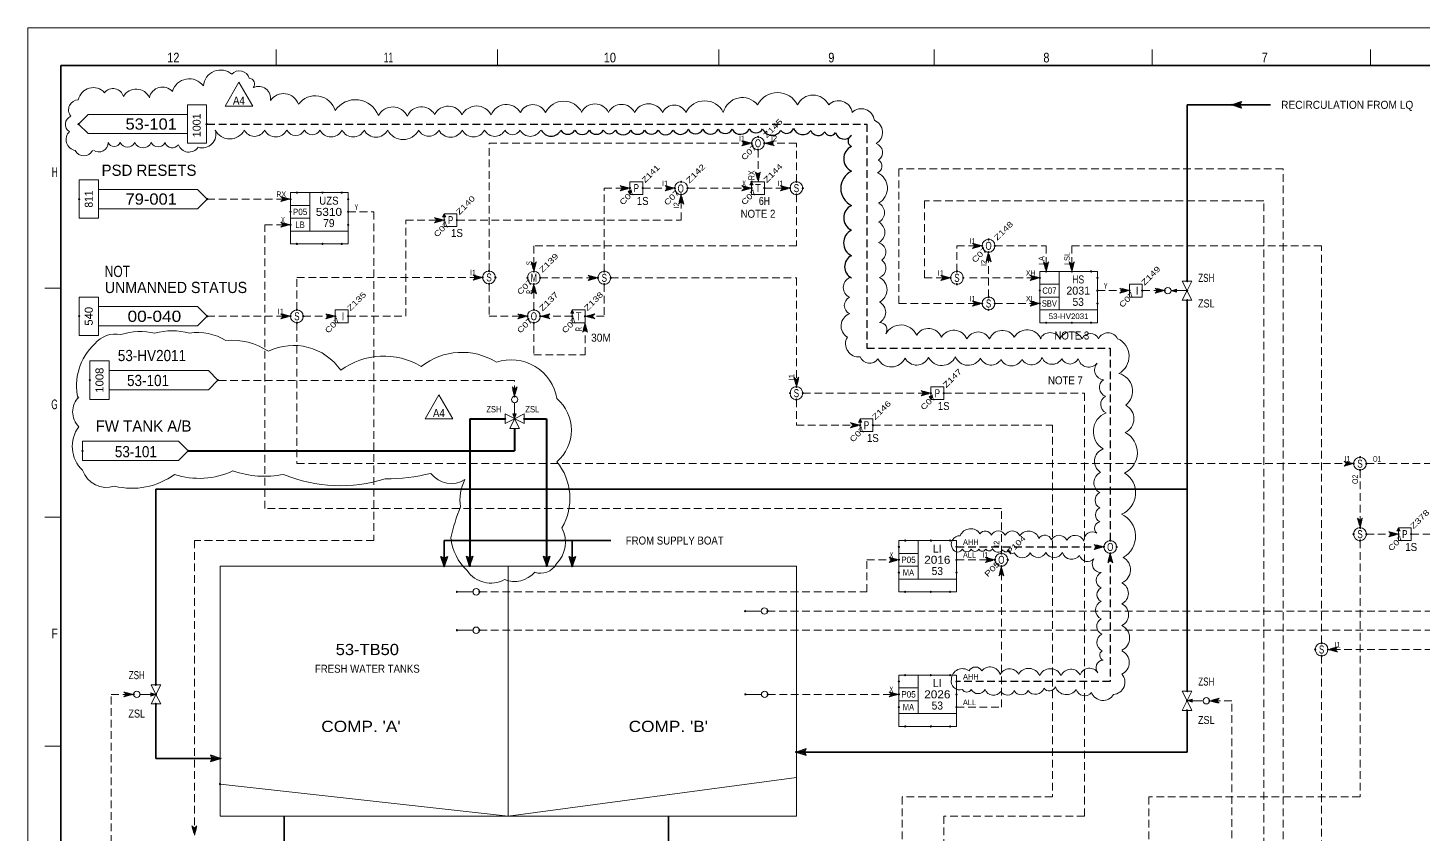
# Model space of a CAD drawing. Header units: millimetres. Extents: x 0 to 841, y 0 to 594.
# Drawn here: x 0 to 435.7, y 342.4 to 594 of the extents above; entities that cross this region are included whole.
import ezdxf
from ezdxf.enums import TextEntityAlignment as Align

# ---------------------------------------------------------------- set-up
doc = ezdxf.new("R2010")
doc.units = ezdxf.units.MM
doc.header["$LTSCALE"] = 0.8
doc.header["$PDMODE"] = 32
doc.header["$PDSIZE"] = 0.4
doc.linetypes.add('MEDIUM_DASHED', pattern=[4.5, 3, -1.5])
for name, color, linetype, lineweight in [('1', 7, 'Continuous', 13), ('12', 7, 'Continuous', 13), ('30', 7, 'Continuous', 25), ('35', 7, 'MEDIUM_DASHED', 25), ('40', 7, 'Continuous', 35), ('43', 7, 'Continuous', 13), ('46', 7, 'MEDIUM_DASHED', 13), ('47', 7, 'Continuous', 13), ('48', 7, 'Continuous', 13), ('49', 7, 'Continuous', 13), ('50', 7, 'Continuous', 13), ('51', 7, 'Continuous', 13), ('8', 7, 'Continuous', 40), ('9', 7, 'Continuous', 13)]:
    doc.layers.add(name, color=color, linetype=linetype, lineweight=lineweight)
doc.layers.add('36', color=7, linetype='Continuous')
doc.layers.add('45', color=7, linetype='Continuous')

msp = doc.modelspace()

# ---------------------------------------------------------------- linework, layer by layer
at = {"layer": '1'}
for p, q in [((77.4913, 587.2614), (77.4913, 582.2276)), ((77.4913, 587.2614), (77.4913, 582.2276)), ((146.6543, 587.2614), (146.6543, 582.2276)), ((146.6543, 587.2614), (146.6543, 582.2276)), ((215.8173, 587.2614), (215.8173, 582.2276)), ((215.8173, 587.2614), (215.8173, 582.2276)), ((282.9756, 587.2614), (282.9756, 582.2276)), ((282.9756, 587.2614), (282.9756, 582.2276)), ((351.1362, 587.2614), (351.1362, 582.2276)), ((351.1362, 587.2614), (351.1362, 582.2276)), ((419.2969, 587.2614), (419.2969, 582.2276)), ((419.2969, 587.2614), (419.2969, 582.2276)), ((10.3331, 512.7606), (5.3213, 512.7606)), ((10.3331, 512.7606), (5.3213, 512.7606)), ((10.3331, 441.2795), (5.3213, 441.2795)), ((10.3331, 441.2795), (5.3213, 441.2795)), ((10.3331, 369.7992), (5.3213, 369.7992)), ((10.3331, 369.7992), (5.3213, 369.7992))]:
    msp.add_line(p, q, dxfattribs=at)
at = {"layer": '1', "lineweight": 35}
for points in [[(829.263, 83.2283), (829.263, 582.2276), (10.3331, 582.2276), (10.3331, 10.3819)], [(829.263, 112.0142), (829.263, 582.2276), (10.3331, 582.2276), (10.3331, 10.3819)]]:
    msp.add_lwpolyline(points, dxfattribs=at)
at = {"layer": '12'}
for p, q in [((240, 426), (60, 426)), ((60, 426), (60, 348)), ((150, 426), (150, 348)), ((240, 348), (240, 426)), ((60, 358), (150, 348)), ((240, 360), (150, 348)), ((60, 348), (146, 348)), ((146, 348), (240, 348))]:
    msp.add_line(p, q, dxfattribs=at)
msp.add_lwpolyline([(0, 594), (841, 594), (841, 0), (0, 0)], close=True, dxfattribs=at)
for p in [(226, 546), (60, 358)]:
    msp.add_point(p, dxfattribs=at)
at = {"layer": '30'}
for p, q in [((377, 570), (376.5, 570)), ((377.5, 570), (378, 570)), ((130, 427.5), (130, 428)), ((130, 427), (130, 426.5)), ((137.9528, 427.5787), (137.9528, 428.0787)), ((137.9528, 427.0787), (137.9528, 426.5787)), ((162.0315, 427.5787), (162.0315, 428.0787)), ((162.0315, 427.0787), (162.0315, 426.5787)), ((170, 427.5), (170, 428)), ((170, 427), (170, 426.5)), ((58.5, 366), (58, 366)), ((59, 366), (59.5, 366)), ((241, 368), (240.5, 368)), ((241.5, 368), (242, 368))]:
    msp.add_line(p, q, dxfattribs=at)
for points in [[(376, 570), (379, 571), (378.5, 570), (379, 569)], [(378.5, 570.5), (377, 570), (378.5, 569.5), (378, 570)], [(130, 426), (129, 429), (130, 428.5), (131, 429)], [(129.5, 428.5), (130, 427), (130.5, 428.5), (130, 428)], [(137.9528, 426.0787), (136.9528, 429.0787), (137.9528, 428.5787), (138.9528, 429.0787)], [(137.4528, 428.5787), (137.9528, 427.0787), (138.4528, 428.5787), (137.9528, 428.0787)], [(162.0315, 426.0787), (161.0315, 429.0787), (162.0315, 428.5787), (163.0315, 429.0787)], [(161.5315, 428.5787), (162.0315, 427.0787), (162.5315, 428.5787), (162.0315, 428.0787)], [(170, 426), (169, 429), (170, 428.5), (171, 429)], [(169.5, 428.5), (170, 427), (170.5, 428.5), (170, 428)], [(60, 366), (57, 367), (57.5, 366), (57, 365)], [(57.5, 366.5), (59, 366), (57.5, 365.5), (58, 366)], [(240, 368), (243, 367), (242.5, 368), (243, 369)], [(242.5, 367.5), (241, 368), (242.5, 368.5), (242, 368)]]:
    msp.add_lwpolyline(points, close=True, dxfattribs=at)
for p in [(376, 570), (378.5, 570), (130, 428.5), (137.9528, 428.5787), (162.0315, 428.5787), (170, 428.5), (130, 426), (137.9528, 426.0787), (162.0315, 426.0787), (170, 426), (57.5, 366), (60, 366), (240, 368), (242.5, 368)]:
    msp.add_point(p, dxfattribs=at)
at = {"layer": '35'}
msp.add_line((290, 432), (336, 432), dxfattribs=at)
for points in [[(56, 564), (262, 564), (262, 494), (338, 494), (338, 434)], [(338, 430), (338, 390), (290, 390)]]:
    msp.add_lwpolyline(points, dxfattribs=at)
at = {"layer": '40'}
for p, q in [((362, 570), (362, 515)), ((362, 570), (376, 570)), ((378.5, 570), (388, 570)), ((362, 509), (362, 387)), ((362, 450), (40, 450)), ((40, 389), (40, 450)), ((130, 434), (130, 428.5)), ((130, 434), (182, 434)), ((170, 434), (170, 428.5)), ((40, 366), (40, 383)), ((362, 381), (362, 368)), ((57.5, 366), (40, 366)), ((60, 366), (58, 366)), ((240, 368), (242, 368)), ((242.5, 368), (362, 368)), ((80, 348), (80, 182.9291)), ((200, 188), (200, 348))]:
    msp.add_line(p, q, dxfattribs=at)
at = {"layer": '43'}
msp.add_lwpolyline([(17.0378, 459), (47.0378, 459), (50.0378, 462), (47.0378, 465), (17.0378, 465)], close=True, dxfattribs=at)
for p in [(17.0378, 462), (50.0378, 462)]:
    msp.add_point(p, dxfattribs=at)
at = {"layer": '46'}
for p, q in [((152, 483.9606), (59.2157, 483.9606)), ((152, 480), (152, 483.9606))]:
    msp.add_line(p, q, dxfattribs=at)
for points in [[(144, 518.1213), (144, 558), (226, 558), (223, 558.8), (223.8, 558), (223, 557.2), (226, 558)], [(240, 546), (240, 558), (230, 558), (233, 557.2), (232.2, 558), (233, 558.8), (230, 558)], [(228, 556), (228, 546), (228.8, 549), (228, 548.2), (227.2, 549), (228, 546)], [(530, 222), (392, 222), (392, 550), (272, 550), (272, 508), (298, 508), (295, 508.8), (295.8, 508), (295, 507.2), (298, 508)], [(180, 518), (180, 544), (188, 544), (185, 544.8), (185.8, 544), (185, 543.2), (188, 544)], [(192, 544), (202, 544), (199, 544.8), (199.8, 544), (199, 543.2), (202, 544)], [(206, 544), (226, 544), (223, 544.8), (223.8, 544), (223, 543.2), (226, 544)], [(230, 544), (238, 544), (235, 544.8), (235.8, 544), (235, 543.2), (238, 544)], [(56, 540.5835), (82, 540.5835), (79, 541.3835), (79.8, 540.5835), (79, 539.7835), (82, 540.5835)], [(134, 534), (204, 534), (204, 542), (203.2, 539), (204, 539.8), (204.8, 539), (204, 542)], [(240, 542), (240, 526), (158, 526), (158, 518), (158.8, 521), (158, 520.2), (157.2, 521), (158, 518)], [(100, 536.5835), (108, 536.5835), (108, 434), (52, 434), (52, 342), (52.8, 345), (52, 344.2), (51.2, 345), (52, 342)], [(598, 184), (386, 184), (386, 540), (280, 540), (280, 516), (288.1213, 516), (285.1213, 516.8), (285.9213, 516), (285.1213, 515.2), (288.1213, 516)], [(304, 430), (304, 444), (74, 444), (74, 532.5835), (82, 532.5835), (79, 533.3835), (79.8, 532.5835), (79, 531.7835), (82, 532.5835)], [(100, 504), (118, 504), (118, 534), (130, 534), (127, 534.8), (127.8, 534), (127, 533.2), (130, 534)], [(290.1213, 518), (290.1213, 526), (298, 526), (295, 526.8), (295.8, 526), (295, 525.2), (298, 526)], [(300, 510), (300, 524), (299.2, 521), (300, 521.8), (300.8, 521), (300, 524)], [(302, 526), (318, 526), (318, 518), (318.8, 521), (318, 520.2), (317.2, 521), (318, 518)], [(404, 402), (404, 526), (326, 526), (326, 518), (326.8, 521), (326, 520.2), (325.2, 521), (326, 518)], [(84, 506), (84, 516.1213), (142, 516.1213), (139, 516.9213), (139.8, 516.1213), (139, 515.3213), (142, 516.1213)], [(160, 516), (178, 516), (175, 516.8), (175.8, 516), (175, 515.2), (178, 516)], [(182, 516), (240, 516), (240, 482), (240.8, 485), (240, 484.2), (239.2, 485), (240, 482)], [(294, 516), (316, 516), (313, 516.8), (313.8, 516), (313, 515.2), (316, 516)], [(144, 514.1213), (144, 504), (156, 504), (153, 504.8), (153.8, 504), (153, 503.2), (156, 504)], [(158, 506), (158, 514), (157.2, 511), (158, 511.8), (158.8, 511), (158, 514)], [(180, 514), (180, 504), (174, 504), (177, 503.2), (176.2, 504), (177, 504.8), (174, 504)], [(334, 512), (344, 512), (341, 512.8), (341.8, 512), (341, 511.2), (344, 512)], [(348, 512), (355, 512), (352, 512.8), (352.8, 512), (352, 511.2), (355, 512)], [(302, 508), (316, 508), (313, 508.8), (313.8, 508), (313, 507.2), (316, 508)], [(56, 504), (82, 504), (79, 504.8), (79.8, 504), (79, 503.2), (82, 504)], [(84, 502), (84, 458), (414, 458), (411, 458.8), (411.8, 458), (411, 457.2), (414, 458)], [(86, 504), (96, 504), (93, 504.8), (93.8, 504), (93, 503.2), (96, 504)], [(158, 502), (158, 492), (174, 492), (174, 502), (173.2, 499), (174, 499.8), (174.8, 499), (174, 502)], [(170, 504), (160, 504), (163, 503.2), (162.2, 504), (163, 504.8), (160, 504)], [(242, 480), (282, 480), (279, 480.8), (279.8, 480), (279, 479.2), (282, 480)], [(286, 480), (330, 480), (330, 348), (286, 348), (286, 314), (286.8, 317), (286, 316.2), (285.2, 317), (286, 314)], [(240, 478), (240, 470), (259.8787, 470), (256.8787, 470.8), (257.6787, 470), (256.8787, 469.2), (259.8787, 470)], [(231, 412), (440, 412), (440, 474), (439.2, 471), (440, 471.8), (440.8, 471), (440, 474)], [(263.8787, 470), (320, 470), (320, 354), (273, 354), (273, 326), (273.8, 329), (273, 328.2), (272.2, 329), (273, 326)], [(418, 458), (468, 458), (465, 458.8), (465.8, 458), (465, 457.2), (468, 458)], [(416, 456), (416, 438), (416.8, 441), (416, 440.2), (415.2, 441), (416, 438)], [(418, 436), (428, 436), (425, 436.8), (425.8, 436), (425, 435.2), (428, 436)], [(432, 436), (483.8787, 436), (483.8787, 402), (484.6787, 405), (483.8787, 404.2), (483.0787, 405), (483.8787, 402)], [(416, 434), (416, 354), (350, 354), (350, 326), (350.8, 329), (350, 328.2), (349.2, 329), (350, 326)], [(141, 418), (262, 418), (262, 428), (272, 428), (269, 428.8), (269.8, 428), (269, 427.2), (272, 428)], [(290, 428), (302, 428), (299, 428.8), (299.8, 428), (299, 427.2), (302, 428)], [(290, 382), (304, 382), (304, 426), (303.2, 423), (304, 423.8), (304.8, 423), (304, 426)], [(141, 406), (460, 406), (460, 412), (459.2, 409), (460, 409.8), (460.8, 409), (460, 412)], [(404, 398), (404, 300), (286, 300), (286, 310), (285.2, 307), (286, 307.8), (286.8, 307), (286, 310)], [(481.8787, 400), (406, 400), (409, 399.2), (408.2, 400), (409, 400.8), (406, 400)], [(179.9811, 105.9819), (187.9811, 105.9858), (188, 120.0787), (26, 120.0787), (26, 386), (33, 386), (30, 386.8), (30.8, 386), (30, 385.2), (33, 386)], [(231.0654, 386), (272, 386), (269, 386.8), (269.8, 386), (269, 385.2), (272, 386)], [(356, 78.2677), (376, 78.2677), (376, 384), (369, 384), (372, 383.2), (371.2, 384), (372, 384.8), (369, 384)]]:
    msp.add_lwpolyline(points, dxfattribs=at)
for points in [[(225.6, 558), (223.4, 558.6), (224, 558), (223.4, 557.4)], [(225.2, 558), (223.8, 558.4), (224.2, 558), (223.8, 557.6)], [(224.8, 558), (224.2, 558.2), (224.4, 558), (224.2, 557.8)], [(230.4, 558), (232.6, 557.4), (232, 558), (232.6, 558.6)], [(230.8, 558), (232.2, 557.6), (231.8, 558), (232.2, 558.4)], [(231.2, 558), (231.8, 557.8), (231.6, 558), (231.8, 558.2)], [(228, 546.4), (228.6, 548.6), (228, 548), (227.4, 548.6)], [(228, 546.8), (228.4, 548.2), (228, 547.8), (227.6, 548.2)], [(228, 547.2), (228.2, 547.8), (228, 547.6), (227.8, 547.8)], [(81.6, 540.5835), (79.4, 541.1835), (80, 540.5835), (79.4, 539.9835)], [(81.2, 540.5835), (79.8, 540.9835), (80.2, 540.5835), (79.8, 540.1835)], [(80.8, 540.5835), (80.2, 540.7835), (80.4, 540.5835), (80.2, 540.3835)], [(187.6, 544), (185.4, 544.6), (186, 544), (185.4, 543.4)], [(187.2, 544), (185.8, 544.4), (186.2, 544), (185.8, 543.6)], [(186.8, 544), (186.2, 544.2), (186.4, 544), (186.2, 543.8)], [(201.6, 544), (199.4, 544.6), (200, 544), (199.4, 543.4)], [(201.2, 544), (199.8, 544.4), (200.2, 544), (199.8, 543.6)], [(200.8, 544), (200.2, 544.2), (200.4, 544), (200.2, 543.8)], [(204, 541.6), (203.4, 539.4), (204, 540), (204.6, 539.4)], [(204, 541.2), (203.6, 539.8), (204, 540.2), (204.4, 539.8)], [(204, 540.8), (203.8, 540.2), (204, 540.4), (204.2, 540.2)], [(225.6, 544), (223.4, 544.6), (224, 544), (223.4, 543.4)], [(225.2, 544), (223.8, 544.4), (224.2, 544), (223.8, 543.6)], [(224.8, 544), (224.2, 544.2), (224.4, 544), (224.2, 543.8)], [(237.6, 544), (235.4, 544.6), (236, 544), (235.4, 543.4)], [(237.2, 544), (235.8, 544.4), (236.2, 544), (235.8, 543.6)], [(236.8, 544), (236.2, 544.2), (236.4, 544), (236.2, 543.8)], [(81.6, 532.5835), (79.4, 533.1835), (80, 532.5835), (79.4, 531.9835)], [(81.2, 532.5835), (79.8, 532.9835), (80.2, 532.5835), (79.8, 532.1835)], [(80.8, 532.5835), (80.2, 532.7835), (80.4, 532.5835), (80.2, 532.3835)], [(129.6, 534), (127.4, 534.6), (128, 534), (127.4, 533.4)], [(129.2, 534), (127.8, 534.4), (128.2, 534), (127.8, 533.6)], [(128.8, 534), (128.2, 534.2), (128.4, 534), (128.2, 533.8)], [(297.6, 526), (295.4, 526.6), (296, 526), (295.4, 525.4)], [(297.2, 526), (295.8, 526.4), (296.2, 526), (295.8, 525.6)], [(296.8, 526), (296.2, 526.2), (296.4, 526), (296.2, 525.8)], [(300, 523.6), (299.4, 521.4), (300, 522), (300.6, 521.4)], [(300, 523.2), (299.6, 521.8), (300, 522.2), (300.4, 521.8)], [(158, 518.4), (158.6, 520.6), (158, 520), (157.4, 520.6)], [(158, 518.8), (158.4, 520.2), (158, 519.8), (157.6, 520.2)], [(158, 519.2), (158.2, 519.8), (158, 519.6), (157.8, 519.8)], [(300, 522.8), (299.8, 522.2), (300, 522.4), (300.2, 522.2)], [(318, 518.4), (318.6, 520.6), (318, 520), (317.4, 520.6)], [(318, 518.8), (318.4, 520.2), (318, 519.8), (317.6, 520.2)], [(318, 519.2), (318.2, 519.8), (318, 519.6), (317.8, 519.8)], [(326, 518.4), (326.6, 520.6), (326, 520), (325.4, 520.6)], [(326, 518.8), (326.4, 520.2), (326, 519.8), (325.6, 520.2)], [(326, 519.2), (326.2, 519.8), (326, 519.6), (325.8, 519.8)], [(141.6, 516.1213), (139.4, 516.7213), (140, 516.1213), (139.4, 515.5213)], [(141.2, 516.1213), (139.8, 516.5213), (140.2, 516.1213), (139.8, 515.7213)], [(140.8, 516.1213), (140.2, 516.3213), (140.4, 516.1213), (140.2, 515.9213)], [(177.6, 516), (175.4, 516.6), (176, 516), (175.4, 515.4)], [(177.2, 516), (175.8, 516.4), (176.2, 516), (175.8, 515.6)], [(176.8, 516), (176.2, 516.2), (176.4, 516), (176.2, 515.8)], [(287.7213, 516), (285.5213, 516.6), (286.1213, 516), (285.5213, 515.4)], [(287.3213, 516), (285.9213, 516.4), (286.3213, 516), (285.9213, 515.6)], [(286.9213, 516), (286.3213, 516.2), (286.5213, 516), (286.3213, 515.8)], [(315.6, 516), (313.4, 516.6), (314, 516), (313.4, 515.4)], [(315.2, 516), (313.8, 516.4), (314.2, 516), (313.8, 515.6)], [(314.8, 516), (314.2, 516.2), (314.4, 516), (314.2, 515.8)], [(158, 513.6), (157.4, 511.4), (158, 512), (158.6, 511.4)], [(158, 513.2), (157.6, 511.8), (158, 512.2), (158.4, 511.8)], [(158, 512.8), (157.8, 512.2), (158, 512.4), (158.2, 512.2)], [(343.6, 512), (341.4, 512.6), (342, 512), (341.4, 511.4)], [(343.2, 512), (341.8, 512.4), (342.2, 512), (341.8, 511.6)], [(342.8, 512), (342.2, 512.2), (342.4, 512), (342.2, 511.8)], [(354.6, 512), (352.4, 512.6), (353, 512), (352.4, 511.4)], [(354.2, 512), (352.8, 512.4), (353.2, 512), (352.8, 511.6)], [(353.8, 512), (353.2, 512.2), (353.4, 512), (353.2, 511.8)], [(297.6, 508), (295.4, 508.6), (296, 508), (295.4, 507.4)], [(297.2, 508), (295.8, 508.4), (296.2, 508), (295.8, 507.6)], [(296.8, 508), (296.2, 508.2), (296.4, 508), (296.2, 507.8)], [(315.6, 508), (313.4, 508.6), (314, 508), (313.4, 507.4)], [(315.2, 508), (313.8, 508.4), (314.2, 508), (313.8, 507.6)], [(314.8, 508), (314.2, 508.2), (314.4, 508), (314.2, 507.8)], [(81.6, 504), (79.4, 504.6), (80, 504), (79.4, 503.4)], [(81.2, 504), (79.8, 504.4), (80.2, 504), (79.8, 503.6)], [(80.8, 504), (80.2, 504.2), (80.4, 504), (80.2, 503.8)], [(95.6, 504), (93.4, 504.6), (94, 504), (93.4, 503.4)], [(95.2, 504), (93.8, 504.4), (94.2, 504), (93.8, 503.6)], [(94.8, 504), (94.2, 504.2), (94.4, 504), (94.2, 503.8)], [(155.6, 504), (153.4, 504.6), (154, 504), (153.4, 503.4)], [(155.2, 504), (153.8, 504.4), (154.2, 504), (153.8, 503.6)], [(154.8, 504), (154.2, 504.2), (154.4, 504), (154.2, 503.8)], [(160.4, 504), (162.6, 503.4), (162, 504), (162.6, 504.6)], [(160.8, 504), (162.2, 503.6), (161.8, 504), (162.2, 504.4)], [(161.2, 504), (161.8, 503.8), (161.6, 504), (161.8, 504.2)], [(174, 501.6), (173.4, 499.4), (174, 500), (174.6, 499.4)], [(174, 501.2), (173.6, 499.8), (174, 500.2), (174.4, 499.8)], [(174.4, 504), (176.6, 503.4), (176, 504), (176.6, 504.6)], [(174.8, 504), (176.2, 503.6), (175.8, 504), (176.2, 504.4)], [(175.2, 504), (175.8, 503.8), (175.6, 504), (175.8, 504.2)], [(174, 500.8), (173.8, 500.2), (174, 500.4), (174.2, 500.2)], [(240, 482.4), (240.6, 484.6), (240, 484), (239.4, 484.6)], [(240, 482.8), (240.4, 484.2), (240, 483.8), (239.6, 484.2)], [(240, 483.2), (240.2, 483.8), (240, 483.6), (239.8, 483.8)], [(152, 479), (151.2, 482), (152, 481.2), (152.8, 482)], [(152, 479.4), (151.4, 481.6), (152, 481), (152.6, 481.6)], [(152, 479.8), (151.6, 481.2), (152, 480.8), (152.4, 481.2)], [(152, 480.2), (151.8, 480.8), (152, 480.6), (152.2, 480.8)], [(281.6, 480), (279.4, 480.6), (280, 480), (279.4, 479.4)], [(281.2, 480), (279.8, 480.4), (280.2, 480), (279.8, 479.6)], [(280.8, 480), (280.2, 480.2), (280.4, 480), (280.2, 479.8)], [(259.4787, 470), (257.2787, 470.6), (257.8787, 470), (257.2787, 469.4)], [(259.0787, 470), (257.6787, 470.4), (258.0787, 470), (257.6787, 469.6)], [(258.6787, 470), (258.0787, 470.2), (258.2787, 470), (258.0787, 469.8)], [(413.6, 458), (411.4, 458.6), (412, 458), (411.4, 457.4)], [(413.2, 458), (411.8, 458.4), (412.2, 458), (411.8, 457.6)], [(412.8, 458), (412.2, 458.2), (412.4, 458), (412.2, 457.8)], [(416, 438.4), (416.6, 440.6), (416, 440), (415.4, 440.6)], [(416, 438.8), (416.4, 440.2), (416, 439.8), (415.6, 440.2)], [(416, 439.2), (416.2, 439.8), (416, 439.6), (415.8, 439.8)], [(427.6, 436), (425.4, 436.6), (426, 436), (425.4, 435.4)], [(427.2, 436), (425.8, 436.4), (426.2, 436), (425.8, 435.6)], [(426.8, 436), (426.2, 436.2), (426.4, 436), (426.2, 435.8)], [(336, 432), (333, 432.8), (333.8, 432), (333, 431.2)], [(335.6, 432), (333.4, 432.6), (334, 432), (333.4, 431.4)], [(335.2, 432), (333.8, 432.4), (334.2, 432), (333.8, 431.6)], [(334.8, 432), (334.2, 432.2), (334.4, 432), (334.2, 431.8)], [(271.6, 428), (269.4, 428.6), (270, 428), (269.4, 427.4)], [(271.2, 428), (269.8, 428.4), (270.2, 428), (269.8, 427.6)], [(270.8, 428), (270.2, 428.2), (270.4, 428), (270.2, 427.8)], [(301.6, 428), (299.4, 428.6), (300, 428), (299.4, 427.4)], [(301.2, 428), (299.8, 428.4), (300.2, 428), (299.8, 427.6)], [(300.8, 428), (300.2, 428.2), (300.4, 428), (300.2, 427.8)], [(338, 430), (337.2, 427), (338, 427.8), (338.8, 427)], [(338, 429.6), (337.4, 427.4), (338, 428), (338.6, 427.4)], [(338, 429.2), (337.6, 427.8), (338, 428.2), (338.4, 427.8)], [(338, 428.8), (337.8, 428.2), (338, 428.4), (338.2, 428.2)], [(304, 425.6), (303.4, 423.4), (304, 424), (304.6, 423.4)], [(304, 425.2), (303.6, 423.8), (304, 424.2), (304.4, 423.8)], [(304, 424.8), (303.8, 424.2), (304, 424.4), (304.2, 424.2)], [(406.4, 400), (408.6, 399.4), (408, 400), (408.6, 400.6)], [(406.8, 400), (408.2, 399.6), (407.8, 400), (408.2, 400.4)], [(407.2, 400), (407.8, 399.8), (407.6, 400), (407.8, 400.2)], [(32.6, 386), (30.4, 386.6), (31, 386), (30.4, 385.4)], [(32.2, 386), (30.8, 386.4), (31.2, 386), (30.8, 385.6)], [(31.8, 386), (31.2, 386.2), (31.4, 386), (31.2, 385.8)], [(271.6, 386), (269.4, 386.6), (270, 386), (269.4, 385.4)], [(271.2, 386), (269.8, 386.4), (270.2, 386), (269.8, 385.6)], [(270.8, 386), (270.2, 386.2), (270.4, 386), (270.2, 385.8)], [(369.4, 384), (371.6, 383.4), (371, 384), (371.6, 384.6)], [(369.8, 384), (371.2, 383.6), (370.8, 384), (371.2, 384.4)], [(370.2, 384), (370.8, 383.8), (370.6, 384), (370.8, 384.2)], [(52, 342.4), (52.6, 344.6), (52, 344), (51.4, 344.6)], [(52, 342.8), (52.4, 344.2), (52, 343.8), (51.6, 344.2)], [(52, 343.2), (52.2, 343.8), (52, 343.6), (51.8, 343.8)]]:
    msp.add_lwpolyline(points, close=True, dxfattribs=at)
at = {"layer": '47'}
for p, q in [((362, 512), (357, 512)), ((152, 472), (152, 477)), ((134, 418), (139, 418)), ((224, 412), (229, 412)), ((134, 406), (139, 406)), ((40, 386), (35, 386)), ((224.0654, 386), (229.0654, 386)), ((362, 384), (367, 384))]:
    msp.add_line(p, q, dxfattribs=at)
for points in [[(362, 512), (360.5, 509), (363.5, 509), (360.5, 515), (363.5, 515)], [(152, 472), (155, 473.5), (155, 470.5), (149, 473.5), (149, 470.5)], [(152, 472), (155, 473.5), (155, 470.5), (149, 473.5), (149, 470.5)], [(152, 472), (153.5, 469), (150.5, 469)], [(40, 386), (38.5, 389), (41.5, 389), (38.5, 383), (41.5, 383)], [(362, 384), (363.5, 381), (360.5, 381), (363.5, 387), (360.5, 387)]]:
    msp.add_lwpolyline(points, close=True, dxfattribs=at)
for centre in [(356, 512), (151.9996, 478.0003), (140, 418), (230, 412), (140, 406), (34, 386), (230.0654, 386), (368, 384)]:
    msp.add_circle(centre, 1, dxfattribs=at)
for p in [(362, 515), (355, 512), (362, 512), (362, 509), (152, 479), (149, 472), (152, 472), (155, 472), (134, 418), (141, 418), (224, 412), (231, 412), (134, 406), (141, 406), (40, 389), (33, 386), (40, 386), (224.0654, 386), (231.0654, 386), (362, 387), (362, 384), (369, 384), (40, 383), (362, 381)]:
    msp.add_point(p, dxfattribs=at)
at = {"layer": '48'}
for p, q in [((88, 542.5835), (88, 530.5835)), ((82, 538.5835), (88, 538.5835)), ((82, 534.5835), (88, 534.5835)), ((322, 518), (322, 506)), ((316, 514), (322, 514)), ((316, 510), (322, 510)), ((278, 434), (278, 422)), ((272, 430), (278, 430)), ((272, 426), (278, 426)), ((272, 388), (278, 388)), ((278, 392), (278, 380)), ((272, 384), (278, 384))]:
    msp.add_line(p, q, dxfattribs=at)
for points in [[(188, 542), (192, 542), (192, 546), (188, 546)], [(226, 546), (225.5, 545), (226.5, 545)], [(226, 542), (230, 542), (230, 546), (226, 546)], [(82, 542.5835), (100, 542.5835), (100, 530.5835), (82, 530.5835)], [(188, 542), (187.5, 543), (188.5, 543)], [(130, 536), (129.5, 535), (130.5, 535)], [(130, 532), (134, 532), (134, 536), (130, 536)], [(316, 518), (334, 518), (334, 506), (316, 506)], [(344, 510), (348, 510), (348, 514), (344, 514)], [(96, 502), (100, 502), (100, 506), (96, 506)], [(170, 506), (169.5, 505), (170.5, 505)], [(170, 502), (174, 502), (174, 506), (170, 506)], [(282, 478), (286, 478), (286, 482), (282, 482)], [(282, 478), (281.5, 479), (282.5, 479)], [(259.8787, 472), (259.3787, 471), (260.3787, 471)], [(259.8787, 468), (263.8787, 468), (263.8787, 472), (259.8787, 472)], [(428, 438), (427.5, 437), (428.5, 437)], [(428, 434), (432, 434), (432, 438), (428, 438)], [(272, 434), (290, 434), (290, 422), (272, 422)], [(272, 392), (290, 392), (290, 380), (272, 380)]]:
    msp.add_lwpolyline(points, close=True, dxfattribs=at)
for points in [[(225.6378, 545.1024), (226.0315, 545.7323), (226.3465, 545.1024), (225.7953, 545.1024), (226.0315, 545.4961), (226.189, 545.1811), (225.9528, 545.1811)], [(187.6378, 542.8976), (187.9528, 542.2677), (188.3465, 542.8976), (187.7953, 542.8189), (187.9528, 542.5039), (188.1102, 542.7402), (187.9528, 542.7402)], [(129.6378, 535.1024), (130.0315, 535.7323), (130.3465, 535.1024), (129.7953, 535.1024), (130.0315, 535.4961), (130.189, 535.1811), (129.9528, 535.1811)], [(82, 530.5835), (82, 526.5835), (100, 526.5835), (100, 530.5835)], [(169.6378, 505.1024), (170.0315, 505.7323), (170.3465, 505.1024), (169.7953, 505.1024), (170.0315, 505.4961), (170.189, 505.1811), (169.9528, 505.1811)], [(316, 506), (316, 502), (334, 502), (334, 506)], [(281.6378, 478.8976), (281.9528, 478.2677), (282.3465, 478.8976), (281.7953, 478.8189), (281.9528, 478.5039), (282.1102, 478.7402), (281.9528, 478.7402)], [(259.5165, 471.1024), (259.9102, 471.7323), (260.2252, 471.1024), (259.674, 471.1024), (259.9102, 471.4961), (260.0677, 471.1811), (259.8315, 471.1811)], [(427.6378, 437.1024), (428.0315, 437.7323), (428.3465, 437.1024), (427.7953, 437.1024), (428.0315, 437.4961), (428.189, 437.1811), (427.9528, 437.1811)], [(272, 422), (272, 418), (290, 418), (290, 422)], [(272, 380), (272, 376), (290, 376), (290, 380)]]:
    msp.add_lwpolyline(points, dxfattribs=at)
for centre in [(228, 558), (204, 544), (240, 544), (300, 526), (144, 516.1213), (158, 516), (180, 516), (290.1213, 516), (300, 508), (84, 504), (158, 504), (240, 480), (416, 458), (416, 436), (338, 432), (304, 428), (404, 400)]:
    msp.add_circle(centre, 2, dxfattribs=at)
for p in [(226, 558), (228, 560), (230, 558), (228, 556), (204, 546), (240, 546), (82, 540.5835), (84, 542.5835), (92, 542.5835), (98, 542.5835), (100, 540.5835), (188, 544), (192, 544), (202, 544), (204, 542), (206, 544), (226, 544), (230, 544), (238, 544), (240, 542), (242, 544), (82, 536.5835), (100, 536.5835), (82, 532.5835), (100, 532.5835), (130, 534), (134, 534), (300, 528), (84, 526.5835), (92, 526.5835), (98, 526.5835), (298, 526), (300, 524), (302, 526), (142, 516.1213), (144, 518.1213), (144, 514.1213), (146, 516.1213), (156, 516), (158, 518), (158, 514), (160, 516), (178, 516), (180, 518), (180, 514), (182, 516), (288.1213, 516), (290.1213, 518), (290.1213, 514), (292.1213, 516), (316, 516), (318, 518), (326, 518), (332, 518), (334, 516), (300, 510), (316, 512), (334, 512), (344, 512), (348, 512), (84, 506), (158, 506), (298, 508), (300, 506), (302, 508), (316, 508), (334, 508), (82, 504), (84, 502), (86, 504), (96, 504), (100, 504), (156, 504), (158, 502), (160, 504), (170, 504), (174, 504), (318, 502), (326, 502), (332, 502), (238, 480), (240, 482), (242, 480), (282, 480), (286, 480), (240, 478), (259.8787, 470), (263.8787, 470), (414, 458), (416, 460), (418, 458), (416, 456), (414, 436), (416, 438), (418, 436), (428, 436), (432, 436), (272, 432), (274, 434), (282, 434), (288, 434), (290, 432), (336, 432), (338, 434), (340, 432), (416, 434), (272, 428), (290, 428), (302, 428), (304, 430), (306, 428), (338, 430), (272, 424), (290, 424), (304, 426), (274, 418), (282, 418), (288, 418), (404, 402), (402, 400), (404, 398), (406, 400), (274, 392), (282, 392), (288, 392), (272, 390), (290, 390), (272, 386), (290, 386), (272, 382), (290, 382), (274, 376), (282, 376), (288, 376)]:
    msp.add_point(p, dxfattribs=at)
at = {"layer": '49'}
for p, q in [((18.811, 567), (49.811, 567)), ((49.811, 558), (49.811, 570)), ((49.811, 570), (55.811, 570)), ((18.811, 561), (49.811, 561)), ((22, 546.5835), (16, 546.5835)), ((22, 534.5835), (22, 546.5835)), ((53, 543.5835), (22, 543.5835)), ((53, 537.5835), (22, 537.5835)), ((22, 510), (16, 510)), ((22, 498), (22, 510)), ((53, 507), (22, 507)), ((53, 501), (22, 501)), ((25.3496, 490.0638), (19.3496, 490.0638)), ((25.3496, 478.0638), (25.3496, 490.0638)), ((56.3496, 487.0638), (25.3496, 487.0638)), ((56.3496, 481.0638), (25.3496, 481.0638))]:
    msp.add_line(p, q, dxfattribs=at)
for points in [[(18.811, 567), (15.811, 564), (18.811, 561)], [(55.811, 570), (55.811, 558), (49.811, 558)], [(16, 546.5835), (16, 534.5835), (22, 534.5835)], [(53, 543.5835), (56, 540.5835), (53, 537.5835)], [(16, 510), (16, 498), (22, 498)], [(53, 507), (56, 504), (53, 501)], [(19.3496, 490.0638), (19.3496, 478.0638), (25.3496, 478.0638)], [(56.3496, 487.0638), (59.3496, 484.0638), (56.3496, 481.0638)]]:
    msp.add_lwpolyline(points, dxfattribs=at)
for p in [(15.811, 564), (55.811, 564), (16, 540.5835), (56, 540.5835), (16, 504), (56, 504), (19.3496, 484.0638), (59.3496, 484.0638)]:
    msp.add_point(p, dxfattribs=at)
at = {"layer": '50'}
for points in [[(65.8906, 577.0268), (61.5606, 569.5268), (70.2205, 569.5268)], [(357.1772, 511.9921), (358.6772, 512.4921), (358.6772, 511.4921)], [(128.3465, 479.4929), (124.0165, 471.9929), (132.6764, 471.9929)], [(151.9606, 472.0787), (151.4606, 473.5787), (152.4606, 473.5787)], [(39.9213, 385.9606), (38.4213, 385.4606), (38.4213, 386.4606)], [(362.0787, 384.0394), (363.5787, 384.5394), (363.5787, 383.5394)]]:
    msp.add_lwpolyline(points, close=True, dxfattribs=at)
for points in [[(357.4173, 512.0315), (358.5984, 511.6378), (358.5984, 512.3465), (357.5748, 512.0315), (358.5197, 511.7165), (358.5197, 512.189), (357.811, 512.0315), (358.4409, 511.874), (358.4409, 512.0315), (358.0472, 512.0315)], [(152, 472.315), (151.6063, 473.4961), (152.315, 473.4961), (152, 472.5512), (151.7638, 473.4173), (152.1575, 473.4173), (152, 472.7874), (151.8425, 473.3386), (152, 473.3386), (152, 473.0236)], [(39.685, 386), (38.5039, 385.6063), (38.5039, 386.315), (39.4488, 386), (38.5827, 385.7638), (38.5827, 386.1575), (39.2126, 386), (38.6614, 385.8425), (38.6614, 386), (38.9764, 386)], [(362.315, 384), (363.4961, 384.3937), (363.4961, 383.685), (362.5512, 384), (363.4173, 384.2362), (363.4173, 383.8425), (362.7874, 384), (363.3386, 384.1575), (363.3386, 384), (363.0236, 384)]]:
    msp.add_lwpolyline(points, dxfattribs=at)
at = {"layer": '51'}
for centre, radius, start, end in [((60.1598, 575.4863), 5.3731, 48.7748, 175.52568), ((66.0622, 577.5556), 3.0765, 13.38404, 140.13492), ((20.3951, 570.6246), 4.7432, 41.69305, 168.44393), ((42.0288, 571.393), 4.1561, 41.98618, 168.73706), ((50.3948, 572.6118), 5.5029, 36.76535, 163.51624), ((68.9942, 576.4755), 1.7932, 321.30142, 88.05231), ((72.0643, 572.0044), 3.7434, 349.75466, 116.50554), ((15.8498, 568.4237), 3.1528, 91.84942, 218.6003), ((26.5937, 571.7088), 3.3684, 15.31462, 142.06551), ((33.799, 570.3687), 4.5415, 23.84539, 150.59627), ((79.8221, 568.5573), 4.9329, 18.92851, 145.67939), ((89.7428, 566.2917), 6.5234, 16.90787, 143.65876), ((102.3218, 564.0267), 7.5822, 19.95361, 146.70449), ((167.3228, 564.7958), 6.3418, 26.62456, 153.37544), ((211.3386, 564.7168), 6.5179, 26.62456, 153.37544), ((223.1118, 566.1348), 6.1334, 39.06412, 165.815), ((234.0945, 566.8817), 6.9583, 26.62456, 153.37544), ((245.1969, 567.5527), 5.461, 26.62456, 153.37544), ((253.1481, 566.9834), 4.3035, 8.74586, 135.49674), ((14.3929, 563.9564), 2.6955, 111.93866, 238.68954), ((113.9369, 564.2658), 5.0654, 25.62821, 152.37909), ((122.8941, 564.6008), 4.7663, 30.33299, 157.08387), ((131.2597, 564.7779), 4.8012, 25.57338, 152.32426), ((140.1181, 564.5807), 5.0646, 26.62456, 153.37544), ((149.41, 564.9547), 5.1276, 31.55167, 158.30255), ((157.7165, 565.6642), 4.404, 26.62456, 153.37544), ((177.0866, 565.5063), 4.7563, 26.62456, 153.37544), ((185.3937, 565.605), 4.5361, 26.62456, 153.37544), ((193.8189, 565.4471), 4.8884, 26.62456, 153.37544), ((201.8504, 565.8023), 4.0957, 26.62456, 153.37544), ((260.2543, 564.6805), 4.109, 7.21859, 133.96947), ((54.4847, 560.7909), 4.2352, 251.62456, 18.37544), ((63.0315, 564.3956), 5.0646, 206.62456, 333.37544), ((70.748, 563.7246), 3.5672, 206.62456, 333.37544), ((77.4016, 563.8628), 3.8755, 206.62456, 333.37544), ((83.622, 563.5075), 3.0828, 206.62456, 333.37544), ((88.7795, 563.3299), 2.6864, 206.62456, 333.37544), ((94.6457, 563.8628), 3.8755, 206.62456, 333.37544), ((101.5748, 563.8628), 3.8755, 206.62456, 333.37544), ((108.7008, 563.9614), 4.0957, 206.62456, 333.37544), ((117.2047, 564.5535), 5.4169, 206.62456, 333.37544), ((125.1969, 563.7049), 3.5232, 206.62456, 333.37544), ((132.0079, 563.9614), 4.0957, 206.62456, 333.37544), ((139.1339, 563.8628), 3.8755, 206.62456, 333.37544), ((145.7874, 563.7246), 3.5672, 206.62456, 333.37544), ((151.3386, 563.3102), 2.6424, 206.62456, 333.37544), ((156.8898, 563.7246), 3.5672, 206.62456, 333.37544), ((262.7708, 561.3973), 4.1073, 300.92903, 67.67991), ((15.3779, 559.1547), 3.4548, 133.67359, 260.42447), ((22.1638, 558.1526), 2.8758, 233.97443, 0.72532), ((26.9291, 559.1363), 2.1139, 206.62456, 333.37544), ((31.1024, 559.3337), 2.5543, 206.62456, 333.37544), ((35.9449, 559.4718), 2.8626, 206.62456, 333.37544), ((40.6693, 559.2745), 2.4222, 206.62456, 333.37544), ((45.0791, 558.92), 2.3606, 198.04094, 324.79182), ((263.9927, 555.1176), 2.8963, 305.37072, 72.1216), ((17.4803, 557.0901), 2.9947, 206.62456, 333.37544), ((50.2761, 558.7048), 3.4632, 199.3188, 326.06968), ((264.4856, 550.8861), 2.213, 290.91396, 57.66485), ((263.0844, 543.9564), 5.3334, 298.99081, 65.74169), ((264.1891, 536.3386), 3.303, 296.62456, 63.37544), ((264.0707, 530.1969), 3.5672, 296.62456, 63.37544), ((264.7996, 523.9954), 3.1355, 307.14534, 73.89623), ((264.9572, 519.0163), 3.0269, 288.25867, 55.00956), ((258.0749, 512.9921), 3.4351, 116.62456, 243.37544), ((263.9714, 512.2835), 4.3159, 296.62456, 63.37544), ((257.8183, 507.3622), 2.8626, 116.62456, 243.37544), ((264.3069, 505.2362), 3.5672, 296.62456, 63.37544), ((258.0559, 500.9838), 4.1108, 111.70799, 238.45888), ((266.0016, 499.7822), 2.2671, 325.67916, 92.43004), ((272.6179, 495.8795), 5.4214, 24.29674, 151.04763), ((27.3253, 490.1643), 8.286, 77.95021, 141.21778), ((35.2488, 478.7319), 20.4941, 77.49868, 107.59093), ((45.0787, 479.1634), 20.3062, 74.5963, 105.4037), ((52.9528, 481.7635), 17.1569, 58.91495, 98.31219), ((259.4528, 495.416), 4.1042, 149.80307, 276.55395), ((281.2594, 495.8611), 4.3303, 21.9577, 148.70858), ((289.1138, 495.2114), 4.4587, 22.6599, 149.41079), ((296.7717, 495.1529), 3.9636, 26.62456, 153.37544), ((304.3114, 495.2706), 4.3269, 30.71018, 157.46106), ((312.0666, 495.1127), 4.6784, 22.84636, 149.59724), ((319.2126, 495.4685), 3.4351, 26.62456, 153.37544), ((325.748, 495.2711), 3.8755, 26.62456, 153.37544), ((331.7717, 495.725), 2.8626, 26.62456, 153.37544), ((337.3228, 495.5079), 3.347, 26.62456, 153.37544), ((337.7882, 491.4761), 6.0815, 298.69959, 65.45047), ((32.776, 482.4173), 17.5844, 132.63276, 193.38559), ((63.7582, 476.2666), 20.2838, 55.94073, 95.50866), ((82.979, 476.9608), 17.9256, 34.69948, 116.01002), ((135.5234, 472.2489), 20.4972, 58.2833, 128.24672), ((111.1671, 468.7969), 22.7666, 59.17041, 126.21394), ((150.8629, 475.8972), 14.5235, 9.51517, 108.31432), ((262.8351, 492.4052), 3.1029, 200.10476, 326.85564), ((269.6258, 492.9583), 4.7581, 208.2157, 334.96658), ((277.559, 492.8591), 4.0967, 207.85654, 334.60742), ((285.3739, 493.3125), 4.6701, 208.24571, 334.99659), ((293.642, 493.1154), 4.4095, 203.76215, 330.51304), ((300.768, 492.3467), 3.574, 203.09226, 329.84315), ((307.126, 492.1893), 3.6553, 206.62456, 333.37544), ((313.4052, 492.4057), 3.5367, 211.6252, 338.37609), ((319.8625, 492.4449), 3.4422, 202.95677, 329.70765), ((325.4331, 492.0112), 2.9066, 206.62456, 333.37544), ((331.3198, 491.5196), 3.3868, 193.85332, 320.6042), ((336.2238, 487.2651), 3.1082, 137.37064, 264.12152), ((337.5033, 481.7721), 2.8842, 123.64106, 250.39194), ((339.2849, 480.6482), 5.675, 308.71932, 75.4702), ((20.5204, 474.1732), 6.5482, 134.80937, 225.19063), ((156.8748, 468.4555), 12.8826, 310.18052, 49.81949), ((337.9168, 476.4962), 2.908, 118.36026, 245.11115), ((340.6244, 472.008), 4.7571, 295.56365, 62.31453), ((339.0427, 467.9915), 6.3198, 111.82776, 238.57864), ((24.0507, 463.3836), 10.2026, 142.97257, 226.89037), ((339.3815, 461.4372), 7.0917, 295.55706, 62.30794), ((337.1898, 458.7396), 4.1193, 110.4873, 237.23819), ((151.094, 447.1482), 18.1671, 329.72261, 39.12927), ((24.6066, 458.5515), 7.9699, 199.16412, 288.06726), ((32.4983, 472.7198), 22.4105, 256.00433, 306.24435), ((53.4912, 478.2419), 24.8343, 251.83252, 295.07411), ((73.9679, 484.4676), 30.395, 250.88732, 281.14404), ((97.5935, 497.1741), 46.0843, 247.34473, 287.70687), ((111.9247, 510.9443), 57.6722, 269.68727, 283.98326), ((132.2593, 459.8496), 8.0403, 217.26496, 301.75208), ((336.4214, 452.0668), 3.5257, 114.47697, 241.22786), ((338.7515, 448.8589), 7.1979, 292.41406, 59.16494), ((147.9621, 446.8232), 13.0349, 151.65097, 190.23106), ((335.9283, 446.5748), 2.6864, 116.62456, 243.37544), ((187.8862, 422.333), 57.2231, 157.19983, 167.34869), ((335.8099, 442.0079), 2.4222, 116.62456, 243.37544), ((338.3968, 435.3343), 7.5371, 298.96869, 65.71958), ((158.3099, 433.528), 9.5755, 314.08632, 27.76416), ((294.3901, 434.248), 3.4489, 31.75275, 158.50363), ((298.9958, 434.978), 1.994, 20.28437, 147.03525), ((303.0315, 434.5838), 2.4222, 26.62456, 153.37544), ((307.4408, 434.4459), 2.5558, 24.64963, 151.40051), ((312.5388, 433.5788), 3.3819, 18.38894, 145.13982), ((332.3835, 434.0722), 2.6284, 57.9176, 184.66848), ((335.1401, 437.834), 2.0511, 101.69314, 228.44403), ((148.4381, 436.6802), 16.4857, 186.31885, 226.89763), ((291.046, 432.8331), 2.6821, 87.11306, 213.86394), ((300.1574, 431.9502), 1.1923, 210.86095, 337.61184), ((302.9333, 432.0887), 1.7753, 199.49954, 326.25043), ((317.6179, 433.462), 2.213, 20.91396, 147.66485), ((322.0078, 432.9891), 2.6439, 24.71541, 151.46629), ((327.0274, 432.6343), 2.9976, 24.09844, 150.84933), ((290.315, 432.0886), 1.6735, 206.62456, 333.37544), ((293.189, 432.0293), 1.5414, 206.62456, 333.37544), ((295.748, 431.9307), 1.3212, 206.62456, 333.37544), ((298.0315, 431.8912), 1.2331, 206.62456, 333.37544), ((305.4331, 431.6155), 1.145, 206.62456, 333.37544), ((307.4809, 431.0246), 1.0272, 175.6608, 302.41169), ((310.5118, 431.4009), 2.7745, 206.62456, 333.37544), ((315.3936, 431.4599), 2.7319, 208.47217, 335.22305), ((320.4724, 431.6175), 2.9066, 206.62456, 333.37544), ((325.9849, 431.1846), 3.041, 196.61658, 323.36746), ((330.9259, 429.9832), 2.5747, 193.77685, 320.52774), ((335.1012, 426.7337), 2.718, 143.60479, 270.35567), ((339.857, 424.8625), 4.4535, 293.79045, 60.54133), ((144.5345, 429.6158), 8.8832, 214.0384, 298.97688), ((151.9779, 429.5704), 8.3395, 247.88174, 318.9571), ((160.0756, 429.4235), 5.6273, 251.26042, 330.47161), ((336.322, 421.6142), 2.6864, 116.62456, 243.37544), ((336.1641, 417.126), 2.3341, 116.62456, 243.37544), ((340.0154, 417.5197), 3.6553, 296.62456, 63.37544), ((336.4996, 412.2835), 3.0828, 116.62456, 243.37544), ((339.9562, 410.8661), 3.7874, 296.62456, 63.37544), ((336.4204, 407.2246), 2.6457, 119.48696, 246.23785), ((339.7194, 403.622), 4.3159, 296.62456, 63.37544), ((336.7357, 402.2442), 2.908, 118.36026, 245.11115), ((335.9672, 394.2903), 2.4126, 95.21159, 221.96247), ((336.3602, 398.2088), 1.6348, 121.26002, 248.01091), ((339.8181, 395.9449), 4.0957, 296.62456, 63.37544), ((291.8324, 390.6263), 3.4082, 51.86509, 178.61597), ((295.9055, 392.3203), 2.202, 26.62456, 153.37544), ((300.452, 391.2758), 3.2821, 15.01307, 141.76396), ((306.5355, 390.764), 3.2161, 28.19391, 154.9448), ((312.5391, 390.4485), 3.6619, 23.17717, 149.92806), ((319.2913, 390.1925), 3.7874, 26.62456, 153.37544), ((325.6891, 390.5277), 3.3056, 28.91517, 155.66605), ((331.5161, 391.0003), 3.142, 32.25524, 159.00612), ((338.7754, 389.7852), 3.8112, 274.20841, 40.95929), ((290.9076, 389.9825), 2.5864, 163.69459, 290.44547), ((314.6452, 388.8024), 2.8093, 215.64388, 342.39476), ((318.9958, 389.0377), 1.994, 212.96475, 339.71563), ((324.3312, 389.5909), 3.6818, 199.75457, 326.50545), ((293.189, 388.2498), 1.5414, 206.62456, 333.37544), ((296.7323, 388.6445), 2.4222, 206.62456, 333.37544), ((301.5358, 388.4875), 2.7968, 199.38764, 326.13852), ((305.8857, 388.0933), 2.3379, 209.86426, 336.61514), ((310.1969, 388.2508), 2.4222, 206.62456, 333.37544), ((330.0203, 388.2314), 2.7037, 194.39944, 321.15032), ((335.7287, 387.9966), 3.8878, 202.07652, 328.8274)]:
    msp.add_arc(centre, radius, start, end, dxfattribs=at)
at = {"layer": '51', "lineweight": 25}
for centre, radius, start, end in [((163.3858, 563.6654), 3.4351, 206.62456, 333.37544), ((168.622, 563.2115), 2.4222, 206.62456, 333.37544), ((173.0709, 563.2707), 2.5543, 206.62456, 333.37544), ((177.5197, 563.2115), 2.4222, 206.62456, 333.37544), ((181.5748, 563.0733), 2.1139, 206.62456, 333.37544), ((185.8661, 563.3299), 2.6864, 206.62456, 333.37544), ((190.4331, 563.2115), 2.4222, 206.62456, 333.37544), ((194.685, 563.172), 2.3341, 206.62456, 333.37544), ((199.1339, 563.3102), 2.6424, 206.62456, 333.37544), ((203.7991, 563.4283), 2.6457, 209.48696, 336.23785), ((208.5039, 563.5069), 2.5543, 206.62456, 333.37544), ((213.189, 563.5661), 2.6864, 206.62456, 333.37544), ((217.7559, 563.4477), 2.4222, 206.62456, 333.37544), ((222.559, 563.783), 2.996, 208.30924, 335.06013), ((227.3622, 563.5657), 2.3341, 206.62456, 333.37544), ((232.4216, 563.6651), 3.1858, 201.07159, 327.82247), ((236.9286, 563.3687), 2.2888, 217.71828, 344.46916), ((242.0084, 563.7043), 3.0269, 198.25867, 325.00956), ((246.7522, 562.8571), 2.4322, 201.43013, 328.18101), ((250.571, 562.3053), 1.8983, 202.63364, 329.38453), ((254.9219, 562.1095), 2.8244, 195.84026, 322.59114), ((258.014, 558.7008), 1.8937, 116.62456, 243.37544), ((259.0995, 553.1496), 4.3159, 116.62456, 243.37544), ((259.8495, 543.937), 5.9894, 116.62456, 243.37544), ((259.0995, 534.7244), 4.3159, 116.62456, 243.37544), ((259.1587, 526.8898), 4.448, 116.62456, 243.37544), ((258.9021, 519.4488), 3.8755, 116.62456, 243.37544)]:
    msp.add_arc(centre, radius, start, end, dxfattribs=at)
at = {"layer": '8'}
for p, q in [((138, 472), (138, 426)), ((138, 472), (149, 472)), ((155, 472), (162, 472)), ((162, 472), (162, 426)), ((162, 472), (162, 426)), ((152, 469), (152, 462)), ((50.0378, 462), (152, 462))]:
    msp.add_line(p, q, dxfattribs=at)
at = {"layer": '9'}
msp.add_lwpolyline([(0, 0), (841, 0), (841, 594), (0, 594)], close=True, dxfattribs=at)
msp.add_lwpolyline([(0, 0), (841, 0), (841, 594), (0, 594)], close=True, dxfattribs=at)

# ---------------------------------------------------------------- texts
at = {"layer": '1'}
for s, width, p in [('12', 0.85, (45.4146, 583.2346)), ('12', 0.85, (45.4146, 583.2346)), ('11', 0.65, (112.5772, 583.2346)), ('11', 0.65, (112.5772, 583.2346)), ('10', 0.85, (181.7358, 583.2346)), ('10', 0.85, (181.7358, 583.2346)), ('9', 0.85, (250.9051, 583.2346)), ('9', 0.85, (250.9051, 583.2346)), ('8', 0.85, (318.0634, 583.2346)), ('8', 0.85, (318.0634, 583.2346)), ('7', 0.85, (386.224, 583.2346)), ('7', 0.85, (386.224, 583.2346))]:
    msp.add_text(s, height=3.02, dxfattribs=dict(at, width=width)).set_placement(p, align=Align.CENTER)
for s, width, p in [('H', 0.65, (9.3283, 547.4945)), ('H', 0.65, (9.3283, 547.4945)), ('G', 0.65, (9.3283, 475.0071)), ('G', 0.65, (9.3283, 475.0071)), ('F', 0.8, (9.3283, 403.526)), ('F', 0.8, (9.3283, 403.526))]:
    msp.add_text(s, height=3.02, dxfattribs=dict(at, width=width)).set_placement(p, align=Align.RIGHT)
at = {"layer": '12'}
for s, height, width, p in [('RECIRCULATION FROM LQ', 2.5, 0.95, (412, 568.7496)), ('NOTE 2', 2.5, 0.9, (228, 534.7496)), ('ZSH', 2.5, 0.75, (368, 514.7496)), ('ZSL', 2.5, 0.85, (368, 506.7496)), ('NOTE 3', 2.5, 0.9, (326, 496.7496)), ('NOTE 7', 2.5, 0.9, (324, 482.7496)), ('FROM SUPPLY BOAT', 2.5, 0.9, (201.9921, 432.7496)), ('53-TB50', 3.5, 1.1, (106, 398.2504)), ('ZSH', 2.5, 0.75, (34, 390.7496)), ('FRESH WATER TANKS', 2.5, 0.9, (105.9921, 392.7496)), ('ZSH', 2.5, 0.75, (368, 388.7496)), ('ZSL', 2.5, 0.85, (34, 378.7496)), ('ZSL', 2.5, 0.85, (368, 376.7496)), ("COMP. 'A'", 3.5, 1.15, (104, 374.2504)), ("COMP. 'B'", 3.5, 1.15, (200, 374.2504))]:
    msp.add_text(s, height=height, dxfattribs=dict(at, width=width)).set_placement(p, align=Align.CENTER)
for s, width, p in [('RX', 0.65, (227, 547.9996)), ('R', 0.5, (173, 500))]:
    msp.add_text(s, height=2, rotation=90, dxfattribs=dict(at, width=width)).set_placement(p, align=Align.CENTER)
at = {"layer": '36', "width": 0.9}
for s, p in [('53-HV2011', (28.0858, 490)), ('53-101', (30.9598, 482.2228)), ('53-101', (27.1638, 460))]:
    msp.add_text(s, height=3.5, dxfattribs=at).set_placement(p)
at = {"layer": '36'}
msp.add_text('FW TANK A/B', height=3.5, dxfattribs=at).set_placement((21.1638, 468))
at = {"layer": '45'}
for s, p in [('I1', (222.0157, 558.626)), ('I2', (232, 558.6252)), ('I1', (198.0157, 544.626)), ('I1', (234.0157, 544.626)), ('I1', (294.0157, 526.626)), ('I1', (138.0157, 516.7472)), ('I1', (284.137, 516.626)), ('I1', (294.0157, 508.626)), ('I1', (78.0157, 504.626)), ('I1', (411.0669, 458.626)), ('I1', (298.0157, 428.626)), ('I1', (408, 400.6252))]:
    msp.add_text(s, height=1.75, dxfattribs=at).set_placement(p)
for s, width, p in [('X', 0.6, (223.0669, 544.626)), ('RX', 0.75, (77.5787, 541.2094)), ('Y', 0.6, (102, 537.2087)), ('X', 0.6, (79.0669, 533.2094)), ('XH', 0.75, (311.6378, 516.626)), ('Y', 0.6, (336, 512.6252)), ('XL', 0.8, (311.6378, 508.626)), ('O1', 0.65, (420, 458.6252)), ('AHH', 0.8, (292, 432.6252)), ('X', 0.6, (269.0669, 428.626)), ('ALL', 0.9, (292, 428.6252)), ('AHH', 0.8, (292, 390.6252)), ('X', 0.6, (269.0669, 386.626)), ('ALL', 0.9, (292, 382.6252))]:
    msp.add_text(s, height=1.75, dxfattribs=dict(at, width=width)).set_placement(p)
for s, p in [('I2', (203.374, 537.6378)), ('I2', (299.374, 519.6378)), ('I1', (239.3748, 484)), ('I2', (303.3748, 432))]:
    msp.add_text(s, height=1.75, rotation=90, dxfattribs=at).set_placement(p)
for s, width, p in [('LSL', 0.9, (325.3748, 520)), ('S', 0.6, (157.3748, 520)), ('LA', 0.85, (317.3748, 520)), ('R', 0.55, (157.374, 511.0551)), ('O2', 0.75, (415.374, 451.6378))]:
    msp.add_text(s, height=1.75, rotation=90, dxfattribs=dict(at, width=width)).set_placement(p)
at = {"layer": '49'}
msp.add_text('1001', height=2.5, rotation=90, dxfattribs=at).set_placement((53.9512, 563.6063), align=Align.CENTER)
for s, width, p in [('53-101', 1.1, (38.5, 562.2504)), ('79-001', 1.1, (38.5, 538.8339)), ('00-040', 1.15, (39.5, 502.2504))]:
    msp.add_text(s, height=3.5, dxfattribs=dict(at, width=width)).set_placement(p, align=Align.CENTER)
msp.add_text('PSD RESETS', height=3.5, dxfattribs=at).set_placement((23, 547.8339))
for s, width, p in [('811', 0.95, (20.2504, 540.5835)), ('540', 1.05, (20.2504, 503.9996)), ('1008', 1.05, (23.6, 484.0638))]:
    msp.add_text(s, height=2.5, rotation=90, dxfattribs=dict(at, width=width)).set_placement(p, align=Align.CENTER)
for s, width, p in [('NOT', 0.8, (24, 516.2504)), ('UNMANNED STATUS', 0.95, (24, 511.2504))]:
    msp.add_text(s, height=3.5, dxfattribs=dict(at, width=width)).set_placement(p)
at = {"layer": '50'}
for s, height, width, p in [('A4', 2.5, 0.9, (65.8906, 570.0819)), ('O', 2.5, 0.75, (228.0004, 556.7496)), ('P', 2.5, 0.75, (190.0004, 542.7496)), ('O', 2.5, 0.75, (203.8791, 542.6283)), ('T', 2.5, 0.85, (228.0004, 542.7496)), ('S', 2.5, 0.75, (240.0004, 542.7496)), ('UZS', 2.5, 0.9, (93.9913, 538.8331)), ('1S', 2.5, 0.9, (191.9909, 538.7496)), ('6H', 2.5, 0.8, (229.9996, 538.7496)), ('P05', 2, 0.95, (85, 535.5835)), ('5310', 2.5, 1.1, (94.0004, 535.3331)), ('LB', 2, 0.85, (85, 531.5835)), ('79', 2.5, 0.95, (93.9996, 531.8331)), ('P', 2.5, 0.75, (132.0004, 532.7496)), ('1S', 2.5, 0.9, (133.9909, 528.7496)), ('O', 2.5, 0.75, (300.0004, 524.7496)), ('S', 2.5, 0.75, (144.0004, 514.8709)), ('M', 2.5, 0.7, (158.0004, 514.7496)), ('S', 2.5, 0.75, (180.0004, 514.7496)), ('S', 2.5, 0.75, (290.1217, 514.7496)), ('HS', 2.5, 0.8, (327.9909, 514.2496)), ('C07', 2, 0.9, (319, 511)), ('53', 2.5, 0.95, (327.9996, 507.2496)), ('I', 2.5, 0.9, (346.4134, 510.7496)), ('S', 2.5, 0.75, (300.0004, 506.7496)), ('SBV', 2, 0.85, (318.9933, 507)), ('S', 2.5, 0.75, (84.0004, 502.7496)), ('I', 2.5, 0.9, (98.4134, 502.7496)), ('O', 2.5, 0.75, (158.0004, 502.7496)), ('T', 2.5, 0.85, (172.0004, 502.7496)), ('53-HV2031', 1.75, 1.05, (325, 503.1252)), ('30M', 2.5, 0.95, (178.9677, 496.0724)), ('S', 2.5, 0.75, (240.0004, 478.7496)), ('P', 2.5, 0.75, (284.0004, 478.7496)), ('A4', 2.5, 0.9, (128.3457, 472.548)), ('ZSH', 2, 0.85, (145.5157, 473.9984)), ('ZSL', 2, 0.9, (157.5157, 473.9984)), ('1S', 2.5, 0.9, (285.9909, 474.7496)), ('P', 2.5, 0.75, (261.8791, 468.7496)), ('1S', 2.5, 0.9, (263.8697, 464.7496)), ('S', 2.5, 0.75, (416.0004, 456.7496)), ('S', 2.5, 0.75, (416.0004, 434.7496)), ('P', 2.5, 0.75, (430.0004, 434.7496)), ('O', 2.5, 0.75, (338.0004, 430.7496)), ('1S', 2.5, 0.9, (431.9909, 430.7496)), ('P05', 2, 0.95, (275, 427)), ('2016', 2.5, 1.1, (283.9996, 426.7496)), ('O', 2.5, 0.75, (304.0004, 426.7496)), ('MA', 2, 0.7, (274.9929, 423)), ('53', 2.5, 0.95, (283.9996, 423.2496)), ('S', 2.5, 0.75, (404.0004, 398.7496)), ('P05', 2, 0.95, (275, 385)), ('2026', 2.5, 1.1, (283.9996, 384.7496)), ('53', 2.5, 0.95, (283.9996, 381.2496)), ('MA', 2, 0.7, (274.9929, 381))]:
    msp.add_text(s, height=height, dxfattribs=dict(at, width=width)).set_placement(p, align=Align.CENTER)
for s, width, p in [('Z145', 1.35, (230.7402, 559.5024)), ('Z141', 1.25, (192.7402, 545.5024)), ('Z142', 1.35, (206.6189, 545.3811)), ('Z144', 1.35, (230.7402, 545.5024)), ('Z140', 1.35, (134.7402, 535.5024)), ('Z148', 1.35, (302.7402, 527.5024)), ('Z139', 1.35, (160.7402, 517.5024)), ('Z149', 1.35, (348.7402, 513.5024)), ('Z135', 1.35, (100.7402, 505.5024)), ('Z137', 1.35, (160.7402, 505.5024)), ('Z138', 1.35, (174.7402, 505.5024)), ('Z147', 1.35, (286.7402, 481.5024)), ('Z146', 1.35, (264.6189, 471.5024)), ('Z378', 1.35, (432.7402, 437.5024)), ('P104', 1.3, (306.7402, 429.5024))]:
    msp.add_text(s, height=1.75, rotation=45, dxfattribs=dict(at, width=width)).set_placement(p)
for s, width, p in [('C07', 1.3, (227.7345, 556.4975)), ('C07', 1.3, (189.7345, 542.4975)), ('C07', 1.3, (203.6132, 542.3762)), ('C07', 1.3, (227.7345, 542.4975)), ('C07', 1.3, (131.7345, 532.4975)), ('C07', 1.3, (299.7345, 524.4975)), ('C07', 1.3, (157.7345, 514.4975)), ('C07', 1.3, (345.7345, 510.4975)), ('C07', 1.3, (97.7345, 502.4975)), ('C07', 1.3, (157.7345, 502.4975)), ('C07', 1.3, (171.7345, 502.4975)), ('C07', 1.3, (283.7345, 478.4975)), ('C07', 1.3, (261.6132, 468.4975)), ('C07', 1.3, (429.7345, 434.4975)), ('P05', 1.35, (303.7345, 426.4975))]:
    msp.add_text(s, height=1.75, rotation=45, dxfattribs=dict(at, width=width)).set_placement(p, align=Align.RIGHT)
for s, p in [('2031', (328, 510.7496)), ('LI', (283.9996, 430.2496)), ('LI', (283.9996, 388.2496))]:
    msp.add_text(s, height=2.5, dxfattribs=at).set_placement(p, align=Align.CENTER)

doc.saveas('drawing.dxf')
